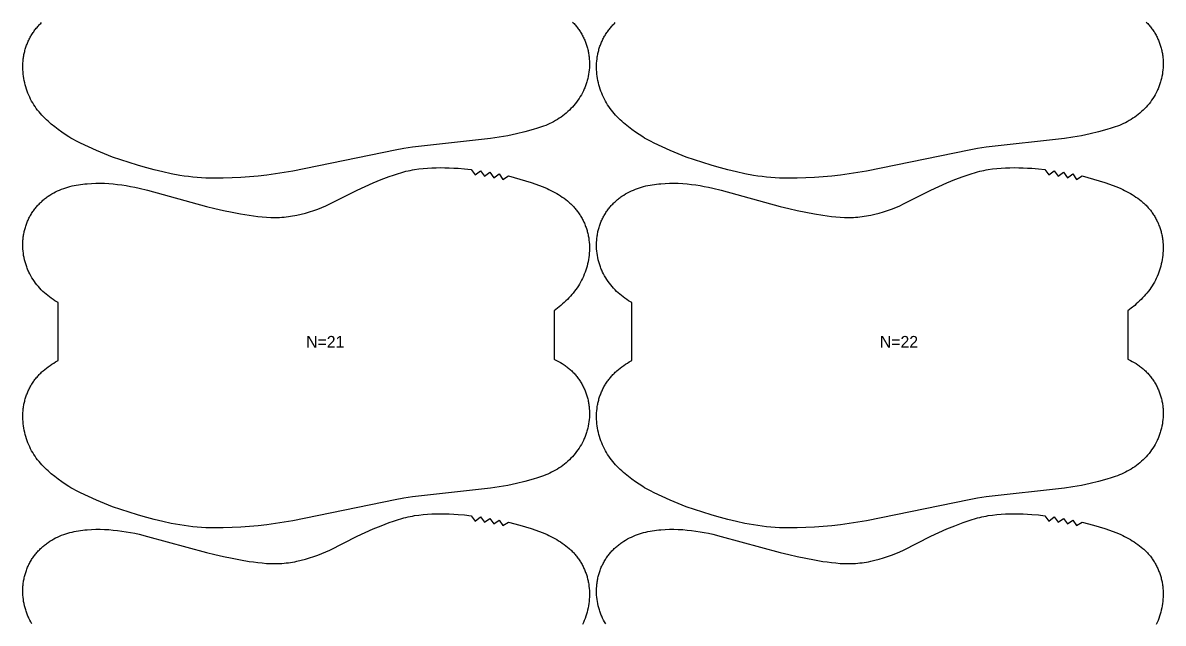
# Model space of a CAD drawing. Header units: inches. Extents: x 2 to 1941, y 2 to 1039.
# Drawn here: x 972.9 to 1455.4, y 256.1 to 510.3 of the extents above; entities that cross this region are included whole.
import ezdxf

# ---------------------------------------------------------------- set-up
doc = ezdxf.new("R2010")
doc.units = ezdxf.units.IN

msp = doc.modelspace()

# ---------------------------------------------------------------- linework, layer by layer
at = {"layer": '1'}
for points in [[(1205.4732, 510.5944), (1205.7967, 510.2653), (1206.1139, 509.9301), (1206.4247, 509.5888), (1206.729, 509.2417), (1207.0266, 508.8888), (1207.3175, 508.5304), (1207.6016, 508.1665), (1207.8787, 507.7972), (1208.1487, 507.4227), (1208.4115, 507.0432), (1208.667, 506.6588), (1208.9151, 506.2695), (1209.1557, 505.8756), (1209.3887, 505.4772), (1209.6139, 505.0744), (1209.8313, 504.6673), (1210.0408, 504.2561), (1210.2423, 503.8409), (1210.4357, 503.4219), (1210.6212, 502.9994), (1210.7987, 502.5733), (1210.9681, 502.144), (1211.1295, 501.7115), (1211.2827, 501.2761), (1211.4279, 500.8379), (1211.565, 500.3971), (1211.6939, 499.9538), (1211.8147, 499.5082), (1211.9273, 499.0604), (1212.0318, 498.6107), (1212.128, 498.1592), (1212.216, 497.7061), (1212.2958, 497.2515), (1212.3674, 496.7955), (1212.4309, 496.3384), (1212.4861, 495.8802), (1212.5333, 495.4211), (1212.5723, 494.9613), (1212.6263, 494.0397), (1212.6483, 493.1167), (1212.6385, 492.1934), (1212.5972, 491.2708), (1212.5246, 490.35), (1212.4209, 489.4322), (1212.2862, 488.5184), (1212.1205, 487.6099), (1211.9237, 486.7078), (1211.696, 485.8133), (1211.5705, 485.3692), (1211.4372, 484.9274), (1211.2963, 484.488), (1211.1476, 484.0513), (1210.9911, 483.6173), (1210.8269, 483.1862), (1210.655, 482.7581), (1210.4755, 482.3332), (1210.2885, 481.9115), (1210.0941, 481.493), (1209.6835, 480.6665), (1209.2447, 479.8543), (1208.7786, 479.0572), (1208.2861, 478.2759), (1207.7681, 477.5112), (1207.2255, 476.7638), (1206.6592, 476.0345), (1206.0699, 475.3238), (1205.4583, 474.6323), (1204.8252, 473.9605), (1204.1711, 473.3089), (1203.4969, 472.6782), (1202.8033, 472.0689), (1202.0909, 471.4815), (1201.3605, 470.9166), (1200.6129, 470.3744), (1199.8491, 469.8553), (1199.07, 469.3595), (1198.2764, 468.8874), (1197.4693, 468.4391), (1196.6496, 468.015), (1195.8182, 467.6154), (1194.976, 467.2401), (1194.1242, 466.8874), (1193.2638, 466.555), (1192.396, 466.2408), (1190.6429, 465.6579), (1188.874, 465.1213), (1185.3132, 464.1389), (1181.7263, 463.2646), (1178.1142, 462.4955), (1174.4797, 461.8411), (1170.8266, 461.305), (1137.7994, 457.5891), (1134.1519, 457.0158), (1130.514, 456.378), (1087.1029, 447.4796), (1083.4607, 446.8714), (1076.1457, 445.8486), (1072.4768, 445.4301), (1068.7996, 445.0914), (1065.1159, 444.8305), (1061.4279, 444.643), (1057.7367, 444.5302), (1054.0434, 444.5), (1052.1971, 444.5249), (1050.3517, 444.5824), (1048.5078, 444.6763), (1046.6663, 444.8078), (1044.8279, 444.9776), (1042.9936, 445.1865), (1041.1641, 445.4345), (1039.3397, 445.7189), (1035.7069, 446.3846), (1032.0963, 447.1595), (1028.5069, 448.0273), (1023.8696, 449.2747), (1021.3895, 449.9977), (1014.353, 452.2417), (1010.8638, 453.4549), (1009.1334, 454.0986), (1007.4172, 454.7769), (1005.7171, 455.4942), (1004.0299, 456.2422), (997.3287, 459.3575), (995.6762, 460.1801), (994.0492, 461.0494), (993.248, 461.5061), (992.4554, 461.978), (990.8954, 462.9641), (989.3683, 464.0023), (987.8729, 465.087), (986.4094, 466.2144), (984.9827, 467.387), (984.2849, 467.9915), (983.5985, 468.6089), (982.9243, 469.2395), (982.2628, 469.884), (981.6152, 470.5428), (980.9826, 471.2163), (980.3668, 471.9048), (979.7693, 472.6087), (979.1917, 473.3282), (978.6354, 474.0637), (978.1021, 474.8156), (977.5934, 475.5842), (977.1105, 476.3696), (976.6536, 477.1708), (976.2228, 477.9869), (975.8179, 478.8167), (975.4388, 479.659), (975.0856, 480.5128), (974.7581, 481.377), (974.4563, 482.2505), (974.1802, 483.1322), (973.9301, 484.0214), (973.7065, 484.9173), (973.5098, 485.8193), (973.3403, 486.7266), (973.1984, 487.6386), (973.0847, 488.5546), (972.9994, 489.4738), (972.943, 490.3955), (972.916, 491.3187), (972.9189, 492.2422), (972.9524, 493.1649), (973.0168, 494.0858), (973.1127, 495.0036), (973.1726, 495.461), (973.2407, 495.9173), (973.3168, 496.3722), (973.4012, 496.8257), (973.4939, 497.2776), (973.5947, 497.7278), (973.7038, 498.1761), (973.8209, 498.6224), (973.9462, 499.0665), (974.0794, 499.5083), (974.2206, 499.9478), (974.3697, 500.3846), (974.5266, 500.8188), (974.6914, 501.25), (974.8639, 501.6783), (975.0441, 502.1035), (975.2319, 502.5254), (975.4273, 502.9439), (975.6303, 503.3588), (975.8407, 503.7701), (976.0585, 504.1775), (976.2837, 504.5809), (976.5162, 504.9802), (976.7559, 505.3752), (977.0027, 505.7657), (977.2566, 506.1517), (977.5175, 506.5328), (977.7853, 506.909), (978.0599, 507.2802), (978.3414, 507.646), (978.6295, 508.0065), (978.9242, 508.3615), (979.2255, 508.7107), (979.5333, 509.0541), (979.8474, 509.3914), (980.1679, 509.7226), (980.4947, 510.0475), (980.8274, 510.3661)], [(1448.2022, 510.5944), (1448.5257, 510.2653), (1448.8429, 509.9301), (1449.1537, 509.5888), (1449.458, 509.2417), (1449.7556, 508.8888), (1450.0465, 508.5304), (1450.3306, 508.1665), (1450.6077, 507.7972), (1450.8777, 507.4227), (1451.1405, 507.0432), (1451.396, 506.6588), (1451.6441, 506.2695), (1451.8847, 505.8756), (1452.1177, 505.4772), (1452.3429, 505.0744), (1452.5603, 504.6673), (1452.7698, 504.2561), (1452.9713, 503.8409), (1453.1647, 503.4219), (1453.3502, 502.9994), (1453.5277, 502.5733), (1453.6971, 502.144), (1453.8585, 501.7115), (1454.0117, 501.2761), (1454.1569, 500.8379), (1454.294, 500.3971), (1454.4229, 499.9538), (1454.5437, 499.5082), (1454.6563, 499.0604), (1454.7608, 498.6107), (1454.857, 498.1592), (1454.945, 497.7061), (1455.0248, 497.2515), (1455.0964, 496.7955), (1455.1599, 496.3384), (1455.2151, 495.8802), (1455.2623, 495.4211), (1455.3013, 494.9613), (1455.3553, 494.0397), (1455.3773, 493.1167), (1455.3675, 492.1934), (1455.3262, 491.2708), (1455.2536, 490.35), (1455.1499, 489.4322), (1455.0152, 488.5184), (1454.8495, 487.6099), (1454.6527, 486.7078), (1454.425, 485.8133), (1454.2995, 485.3692), (1454.1662, 484.9274), (1454.0253, 484.488), (1453.8766, 484.0513), (1453.7201, 483.6173), (1453.5559, 483.1862), (1453.384, 482.7581), (1453.2045, 482.3332), (1453.0175, 481.9115), (1452.8231, 481.493), (1452.4125, 480.6665), (1451.9737, 479.8543), (1451.5076, 479.0572), (1451.0151, 478.2759), (1450.4971, 477.5112), (1449.9545, 476.7638), (1449.3882, 476.0345), (1448.7989, 475.3238), (1448.1873, 474.6323), (1447.5542, 473.9605), (1446.9001, 473.3089), (1446.2259, 472.6782), (1445.5323, 472.0689), (1444.8199, 471.4815), (1444.0895, 470.9166), (1443.3419, 470.3744), (1442.5781, 469.8553), (1441.799, 469.3595), (1441.0054, 468.8874), (1440.1983, 468.4391), (1439.3786, 468.015), (1438.5472, 467.6154), (1437.705, 467.2401), (1436.8532, 466.8874), (1435.9928, 466.555), (1435.125, 466.2408), (1433.3719, 465.6579), (1431.603, 465.1213), (1428.0422, 464.1389), (1424.4553, 463.2646), (1420.8432, 462.4955), (1417.2087, 461.8411), (1413.5556, 461.305), (1380.5284, 457.5891), (1376.8809, 457.0158), (1373.243, 456.378), (1329.8319, 447.4796), (1326.1897, 446.8714), (1318.8747, 445.8486), (1315.2058, 445.4301), (1311.5286, 445.0914), (1307.8449, 444.8305), (1304.1569, 444.643), (1300.4657, 444.5302), (1296.7724, 444.5), (1294.9261, 444.5249), (1293.0807, 444.5824), (1291.2368, 444.6763), (1289.3953, 444.8078), (1287.5569, 444.9776), (1285.7226, 445.1865), (1283.8931, 445.4345), (1282.0687, 445.7189), (1278.4359, 446.3846), (1274.8253, 447.1595), (1271.2359, 448.0273), (1266.5986, 449.2747), (1264.1185, 449.9977), (1257.082, 452.2417), (1253.5928, 453.4549), (1251.8624, 454.0986), (1250.1462, 454.7769), (1248.4461, 455.4942), (1246.7589, 456.2422), (1240.0577, 459.3575), (1238.4052, 460.1801), (1236.7782, 461.0494), (1235.977, 461.5061), (1235.1844, 461.978), (1233.6244, 462.9641), (1232.0973, 464.0023), (1230.6019, 465.087), (1229.1384, 466.2144), (1227.7117, 467.387), (1227.0139, 467.9915), (1226.3275, 468.6089), (1225.6533, 469.2395), (1224.9918, 469.884), (1224.3442, 470.5428), (1223.7116, 471.2163), (1223.0958, 471.9048), (1222.4983, 472.6087), (1221.9207, 473.3282), (1221.3644, 474.0637), (1220.8311, 474.8156), (1220.3224, 475.5842), (1219.8395, 476.3696), (1219.3826, 477.1708), (1218.9518, 477.9869), (1218.5469, 478.8167), (1218.1678, 479.659), (1217.8146, 480.5128), (1217.4871, 481.377), (1217.1853, 482.2505), (1216.9092, 483.1322), (1216.6591, 484.0214), (1216.4355, 484.9173), (1216.2388, 485.8193), (1216.0693, 486.7266), (1215.9274, 487.6386), (1215.8137, 488.5546), (1215.7284, 489.4738), (1215.672, 490.3955), (1215.645, 491.3187), (1215.6479, 492.2422), (1215.6814, 493.1649), (1215.7458, 494.0858), (1215.8417, 495.0036), (1215.9016, 495.461), (1215.9697, 495.9173), (1216.0458, 496.3722), (1216.1302, 496.8257), (1216.2229, 497.2776), (1216.3237, 497.7278), (1216.4328, 498.1761), (1216.5499, 498.6224), (1216.6752, 499.0665), (1216.8084, 499.5083), (1216.9496, 499.9478), (1217.0987, 500.3846), (1217.2556, 500.8188), (1217.4204, 501.25), (1217.5929, 501.6783), (1217.7731, 502.1035), (1217.9609, 502.5254), (1218.1563, 502.9439), (1218.3593, 503.3588), (1218.5697, 503.7701), (1218.7875, 504.1775), (1219.0127, 504.5809), (1219.2452, 504.9802), (1219.4849, 505.3752), (1219.7317, 505.7657), (1219.9856, 506.1517), (1220.2465, 506.5328), (1220.5143, 506.909), (1220.7889, 507.2802), (1221.0704, 507.646), (1221.3585, 508.0065), (1221.6532, 508.3615), (1221.9545, 508.7107), (1222.2623, 509.0541), (1222.5764, 509.3914), (1222.8969, 509.7226), (1223.2237, 510.0475), (1223.5564, 510.3661)], [(976.7857, 255.8678), (976.3196, 256.6649), (975.8808, 257.4771), (975.4702, 258.3036), (975.2758, 258.722), (975.0888, 259.1438), (974.9093, 259.5687), (974.7374, 259.9968), (974.5732, 260.4279), (974.4167, 260.8619), (974.268, 261.2986), (974.1271, 261.738), (973.9938, 262.1797), (973.8683, 262.6238), (973.6406, 263.5184), (973.4438, 264.4205), (973.2781, 265.329), (973.1434, 266.2427), (973.0397, 267.1606), (972.9671, 268.0813), (972.9258, 269.004), (972.916, 269.9273), (972.938, 270.8503), (972.992, 271.7719), (973.031, 272.2317), (973.0782, 272.6908), (973.1335, 273.149), (973.1969, 273.6061), (973.2685, 274.0621), (973.3483, 274.5167), (973.4363, 274.9698), (973.5325, 275.4213), (973.637, 275.871), (973.7496, 276.3187), (973.8704, 276.7643), (973.9993, 277.2077), (974.1364, 277.6485), (974.2816, 278.0867), (974.4349, 278.5221), (974.5962, 278.9546), (974.7656, 279.3839), (974.9431, 279.81), (975.1286, 280.2325), (975.322, 280.6515), (975.5235, 281.0666), (975.733, 281.4779), (975.9504, 281.8849), (976.1756, 282.2878), (976.4086, 282.6862), (976.6492, 283.0801), (976.8973, 283.4694), (977.1528, 283.8538), (977.4156, 284.2333), (977.6856, 284.6078), (977.9627, 284.977), (978.2468, 285.341), (978.5377, 285.6994), (978.8353, 286.0523), (979.1396, 286.3994), (979.4504, 286.7406), (979.7676, 287.0759), (980.0912, 287.405), (980.4209, 287.7278), (980.7566, 288.0444), (981.0982, 288.3546), (981.4456, 288.6584), (981.7984, 288.9558), (982.1567, 289.2468), (982.5202, 289.5313), (982.8887, 289.8094), (983.2622, 290.0809), (983.6403, 290.3459), (984.4102, 290.856), (985.1971, 291.3395), (985.9996, 291.7962), (986.8166, 292.2258), (987.647, 292.6287), (988.4897, 293.005), (989.3437, 293.3551), (990.208, 293.6791), (991.0815, 293.9775), (991.9633, 294.2505), (992.8523, 294.4984), (993.7476, 294.7216), (994.6483, 294.9212), (995.554, 295.0984), (996.4638, 295.2546), (997.3772, 295.3909), (998.2935, 295.5087), (999.2121, 295.6092), (1000.1323, 295.6936), (1001.9753, 295.8178), (1003.8206, 295.8838), (1005.6666, 295.8928), (1007.5118, 295.8459), (1009.3549, 295.7446), (1011.1949, 295.5927), (1013.0309, 295.3945), (1014.8623, 295.1541), (1016.6882, 294.8749), (1018.5075, 294.5572), (1020.3192, 294.2003), (1022.1221, 293.8034), (1025.7026, 292.9022), (1050.6348, 286.0698), (1054.2194, 285.1816), (1057.8199, 284.3603), (1061.4363, 283.6122), (1065.0664, 282.9339), (1068.7087, 282.3275), (1070.5357, 282.0616), (1072.3675, 281.8276), (1074.2045, 281.6317), (1076.0456, 281.4834), (1077.8894, 281.3932), (1078.8118, 281.3731), (1079.7344, 281.3714), (1080.6569, 281.3892), (1081.5791, 281.4262), (1082.5004, 281.4823), (1083.4206, 281.5569), (1084.3392, 281.6497), (1085.256, 281.7603), (1086.1705, 281.8884), (1087.0823, 282.0336), (1087.9912, 282.1954), (1088.8969, 282.3734), (1090.6985, 282.7764), (1092.4862, 283.2386), (1094.2589, 283.7565), (1096.0156, 284.3269), (1097.7543, 284.9493), (1099.473, 285.624), (1101.1697, 286.3509), (1102.8435, 287.128), (1114.3534, 293.0093), (1117.7029, 294.5635), (1121.0935, 296.0276), (1124.5138, 297.419), (1127.9667, 298.7292), (1129.7077, 299.3474), (1131.4606, 299.9295), (1133.2276, 300.4633), (1134.1171, 300.7084), (1135.0109, 300.9369), (1135.9092, 301.1477), (1136.8117, 301.3408), (1137.7179, 301.5168), (1138.6274, 301.6762), (1140.4545, 301.9467), (1142.2897, 302.1561), (1144.1297, 302.3086), (1145.9732, 302.4097), (1147.8188, 302.4655), (1149.6655, 302.4821), (1151.5121, 302.4642), (1153.3578, 302.4125), (1155.2021, 302.3261), (1157.0441, 302.2044), (1159.8299, 301.9547), (1162.61, 301.6423), (1164.3348, 299.4084), (1166.5762, 301.1234), (1168.2549, 298.8575), (1170.5305, 300.521), (1172.1413, 298.2102), (1174.4651, 299.802), (1175.9989, 297.4395), (1178.374, 298.9537), (1183.2013, 297.6564), (1187.9986, 296.2519), (1187.9986, 296.2519), (1192.9964, 294.39), (1194.6863, 293.6474), (1195.5213, 293.2543), (1196.3491, 292.846), (1197.169, 292.422), (1197.9805, 291.9817), (1198.7829, 291.5246), (1199.5758, 291.0502), (1200.3584, 290.5579), (1201.129, 290.0468), (1201.8857, 289.516), (1202.6267, 288.9645), (1203.3502, 288.3914), (1204.0542, 287.7958), (1204.3983, 287.4892), (1204.7369, 287.1767), (1205.0696, 286.858), (1205.3964, 286.5332), (1205.7169, 286.202), (1206.031, 285.8647), (1206.3388, 285.5213), (1206.6401, 285.1721), (1206.9348, 284.8171), (1207.2229, 284.4566), (1207.5044, 284.0907), (1207.779, 283.7196), (1208.0468, 283.3434), (1208.3077, 282.9622), (1208.5616, 282.5763), (1208.8084, 282.1858), (1209.0481, 281.7908), (1209.2806, 281.3915), (1209.5058, 280.9881), (1209.7236, 280.5807), (1209.934, 280.1694), (1210.137, 279.7545), (1210.3324, 279.336), (1210.5202, 278.9141), (1210.7004, 278.4889), (1210.8729, 278.0606), (1211.0377, 277.6293), (1211.1946, 277.1952), (1211.3437, 276.7584), (1211.4849, 276.3189), (1211.6181, 275.8771), (1211.7434, 275.4329), (1211.8605, 274.9867), (1211.9696, 274.5384), (1212.0704, 274.0882), (1212.1631, 273.6363), (1212.2475, 273.1828), (1212.3236, 272.7278), (1212.3917, 272.2716), (1212.4516, 271.8142), (1212.5475, 270.8964), (1212.6119, 269.9755), (1212.6454, 269.0528), (1212.6483, 268.1293), (1212.6213, 267.2061), (1212.5649, 266.2844), (1212.4796, 265.3652), (1212.3659, 264.4492), (1212.224, 263.5372), (1212.0545, 262.6298), (1211.8578, 261.7279), (1211.6342, 260.8319), (1211.3841, 259.9428), (1211.108, 259.0611), (1210.8062, 258.1876), (1210.4788, 257.3234), (1210.1255, 256.4696), (1209.7464, 255.6272)], [(1219.5147, 255.8678), (1219.0486, 256.6649), (1218.6098, 257.4771), (1218.1992, 258.3036), (1218.0048, 258.722), (1217.8178, 259.1438), (1217.6383, 259.5687), (1217.4664, 259.9968), (1217.3022, 260.4279), (1217.1457, 260.8619), (1216.997, 261.2986), (1216.8561, 261.738), (1216.7228, 262.1797), (1216.5973, 262.6238), (1216.3696, 263.5184), (1216.1728, 264.4205), (1216.0071, 265.329), (1215.8724, 266.2427), (1215.7687, 267.1606), (1215.6961, 268.0813), (1215.6548, 269.004), (1215.645, 269.9273), (1215.667, 270.8503), (1215.721, 271.7719), (1215.76, 272.2317), (1215.8072, 272.6908), (1215.8625, 273.149), (1215.9259, 273.6061), (1215.9975, 274.0621), (1216.0773, 274.5167), (1216.1653, 274.9698), (1216.2615, 275.4213), (1216.366, 275.871), (1216.4786, 276.3187), (1216.5994, 276.7643), (1216.7283, 277.2077), (1216.8654, 277.6485), (1217.0106, 278.0867), (1217.1639, 278.5221), (1217.3252, 278.9546), (1217.4946, 279.3839), (1217.6721, 279.81), (1217.8576, 280.2325), (1218.051, 280.6515), (1218.2525, 281.0666), (1218.462, 281.4779), (1218.6794, 281.8849), (1218.9046, 282.2878), (1219.1376, 282.6862), (1219.3782, 283.0801), (1219.6263, 283.4694), (1219.8818, 283.8538), (1220.1446, 284.2333), (1220.4146, 284.6078), (1220.6917, 284.977), (1220.9758, 285.341), (1221.2667, 285.6994), (1221.5643, 286.0523), (1221.8686, 286.3994), (1222.1794, 286.7406), (1222.4966, 287.0759), (1222.8202, 287.405), (1223.1499, 287.7278), (1223.4856, 288.0444), (1223.8272, 288.3546), (1224.1746, 288.6584), (1224.5274, 288.9558), (1224.8857, 289.2468), (1225.2492, 289.5313), (1225.6177, 289.8094), (1225.9912, 290.0809), (1226.3693, 290.3459), (1227.1392, 290.856), (1227.9261, 291.3395), (1228.7286, 291.7962), (1229.5456, 292.2258), (1230.376, 292.6287), (1231.2187, 293.005), (1232.0727, 293.3551), (1232.937, 293.6791), (1233.8105, 293.9775), (1234.6923, 294.2505), (1235.5813, 294.4984), (1236.4766, 294.7216), (1237.3773, 294.9212), (1238.283, 295.0984), (1239.1928, 295.2546), (1240.1062, 295.3909), (1241.0225, 295.5087), (1241.9411, 295.6092), (1242.8613, 295.6936), (1244.7043, 295.8178), (1246.5496, 295.8838), (1248.3956, 295.8928), (1250.2408, 295.8459), (1252.0839, 295.7446), (1253.9239, 295.5927), (1255.7599, 295.3945), (1257.5913, 295.1541), (1259.4172, 294.8749), (1261.2365, 294.5572), (1263.0482, 294.2003), (1264.8511, 293.8034), (1268.4316, 292.9022), (1293.3638, 286.0698), (1296.9484, 285.1816), (1300.5489, 284.3603), (1304.1653, 283.6122), (1307.7954, 282.9339), (1311.4377, 282.3275), (1313.2647, 282.0616), (1315.0965, 281.8276), (1316.9335, 281.6317), (1318.7746, 281.4834), (1320.6184, 281.3932), (1321.5408, 281.3731), (1322.4634, 281.3714), (1323.3859, 281.3892), (1324.3081, 281.4262), (1325.2294, 281.4823), (1326.1496, 281.5569), (1327.0682, 281.6497), (1327.985, 281.7603), (1328.8995, 281.8884), (1329.8113, 282.0336), (1330.7202, 282.1954), (1331.6259, 282.3734), (1333.4275, 282.7764), (1335.2152, 283.2386), (1336.9879, 283.7565), (1338.7446, 284.3269), (1340.4833, 284.9493), (1342.202, 285.624), (1343.8987, 286.3509), (1345.5725, 287.128), (1357.0824, 293.0093), (1360.4319, 294.5635), (1363.8225, 296.0276), (1367.2428, 297.419), (1370.6957, 298.7292), (1372.4367, 299.3474), (1374.1896, 299.9295), (1375.9566, 300.4633), (1376.8461, 300.7084), (1377.7399, 300.9369), (1378.6382, 301.1477), (1379.5407, 301.3408), (1380.4469, 301.5168), (1381.3564, 301.6762), (1383.1835, 301.9467), (1385.0187, 302.1561), (1386.8587, 302.3086), (1388.7022, 302.4097), (1390.5478, 302.4655), (1392.3945, 302.4821), (1394.2411, 302.4642), (1396.0868, 302.4125), (1397.9311, 302.3261), (1399.7731, 302.2044), (1402.5589, 301.9547), (1405.339, 301.6423), (1407.0638, 299.4084), (1409.3052, 301.1234), (1410.9839, 298.8575), (1413.2595, 300.521), (1414.8703, 298.2102), (1417.1941, 299.802), (1418.7279, 297.4395), (1421.103, 298.9537), (1425.9303, 297.6564), (1430.7276, 296.2519), (1430.7276, 296.2519), (1435.7254, 294.39), (1437.4153, 293.6474), (1438.2503, 293.2543), (1439.0781, 292.846), (1439.898, 292.422), (1440.7095, 291.9817), (1441.5119, 291.5246), (1442.3048, 291.0502), (1443.0874, 290.5579), (1443.858, 290.0468), (1444.6147, 289.516), (1445.3557, 288.9645), (1446.0792, 288.3914), (1446.7832, 287.7958), (1447.1273, 287.4892), (1447.4659, 287.1767), (1447.7986, 286.858), (1448.1254, 286.5332), (1448.4459, 286.202), (1448.76, 285.8647), (1449.0678, 285.5213), (1449.3691, 285.1721), (1449.6638, 284.8171), (1449.9519, 284.4566), (1450.2334, 284.0907), (1450.508, 283.7196), (1450.7758, 283.3434), (1451.0367, 282.9622), (1451.2906, 282.5763), (1451.5374, 282.1858), (1451.7771, 281.7908), (1452.0096, 281.3915), (1452.2348, 280.9881), (1452.4526, 280.5807), (1452.663, 280.1694), (1452.866, 279.7545), (1453.0614, 279.336), (1453.2492, 278.9141), (1453.4294, 278.4889), (1453.6019, 278.0606), (1453.7667, 277.6293), (1453.9236, 277.1952), (1454.0727, 276.7584), (1454.2139, 276.3189), (1454.3471, 275.8771), (1454.4724, 275.4329), (1454.5895, 274.9867), (1454.6986, 274.5384), (1454.7994, 274.0882), (1454.8921, 273.6363), (1454.9765, 273.1828), (1455.0526, 272.7278), (1455.1207, 272.2716), (1455.1806, 271.8142), (1455.2765, 270.8964), (1455.3409, 269.9755), (1455.3744, 269.0528), (1455.3773, 268.1293), (1455.3503, 267.2061), (1455.2939, 266.2844), (1455.2086, 265.3652), (1455.0949, 264.4492), (1454.953, 263.5372), (1454.7835, 262.6298), (1454.5868, 261.7279), (1454.3632, 260.8319), (1454.1131, 259.9428), (1453.837, 259.0611), (1453.5352, 258.1876), (1453.2078, 257.3234), (1452.8545, 256.4696), (1452.4754, 255.6272)]]:
    msp.add_lwpolyline(points, dxfattribs=at)
for points in [[(1187.9986, 442.7519), (1192.9964, 440.89), (1194.6863, 440.1474), (1195.5213, 439.7543), (1196.3491, 439.346), (1197.169, 438.922), (1197.9805, 438.4817), (1198.7829, 438.0246), (1199.5758, 437.5502), (1200.3584, 437.0579), (1201.129, 436.5468), (1201.8857, 436.016), (1202.6267, 435.4645), (1203.3502, 434.8914), (1204.0542, 434.2958), (1204.3983, 433.9892), (1204.7369, 433.6767), (1205.0696, 433.358), (1205.3964, 433.0332), (1205.7169, 432.702), (1206.031, 432.3647), (1206.3388, 432.0213), (1206.6401, 431.6721), (1206.9348, 431.3171), (1207.2229, 430.9566), (1207.5044, 430.5907), (1207.779, 430.2196), (1208.0468, 429.8434), (1208.3077, 429.4622), (1208.5616, 429.0763), (1208.8084, 428.6858), (1209.0481, 428.2908), (1209.2806, 427.8915), (1209.5058, 427.4881), (1209.7236, 427.0807), (1209.934, 426.6694), (1210.137, 426.2545), (1210.3324, 425.836), (1210.5202, 425.4141), (1210.7004, 424.9889), (1210.8729, 424.5606), (1211.0377, 424.1293), (1211.1946, 423.6952), (1211.3437, 423.2584), (1211.4849, 422.8189), (1211.6181, 422.3771), (1211.7434, 421.9329), (1211.8605, 421.4867), (1211.9696, 421.0384), (1212.0704, 420.5882), (1212.1631, 420.1363), (1212.2475, 419.6828), (1212.3236, 419.2278), (1212.3917, 418.7716), (1212.4516, 418.3142), (1212.5475, 417.3964), (1212.6119, 416.4755), (1212.6454, 415.5528), (1212.6483, 414.6293), (1212.6213, 413.7061), (1212.5649, 412.7844), (1212.4796, 411.8652), (1212.3659, 410.9492), (1212.224, 410.0372), (1212.0545, 409.1298), (1211.8578, 408.2279), (1211.6342, 407.3319), (1211.3841, 406.4428), (1211.108, 405.5611), (1210.8062, 404.6876), (1210.4788, 403.8234), (1210.1255, 402.9696), (1209.7464, 402.1272), (1209.3415, 401.2975), (1208.9107, 400.4814), (1208.4538, 399.6802), (1207.9709, 398.8948), (1207.4622, 398.1262), (1206.9289, 397.3743), (1206.3727, 396.6388), (1205.795, 395.9193), (1205.1975, 395.2154), (1204.5817, 394.5269), (1203.9491, 393.8534), (1203.3015, 393.1946), (1202.64, 392.5501), (1201.9658, 391.9195), (1201.2794, 391.3021), (1200.5816, 390.6976), (1199.1549, 389.525), (1197.6914, 388.3976), (1197.6483, 388.3663), (1197.6483, 367.9382), (1197.9173, 367.8181), (1198.7477, 367.4153), (1199.5647, 366.9856), (1200.3672, 366.5289), (1201.1541, 366.0454), (1201.924, 365.5353), (1202.3022, 365.2703), (1202.6756, 364.9988), (1203.0441, 364.7208), (1203.4076, 364.4362), (1203.7659, 364.1452), (1204.1187, 363.8478), (1204.4661, 363.544), (1204.8077, 363.2338), (1205.1434, 362.9172), (1205.4732, 362.5944), (1205.7967, 362.2653), (1206.1139, 361.9301), (1206.4247, 361.5888), (1206.729, 361.2417), (1207.0266, 360.8888), (1207.3175, 360.5304), (1207.6016, 360.1665), (1207.8787, 359.7972), (1208.1487, 359.4227), (1208.4115, 359.0432), (1208.667, 358.6588), (1208.9151, 358.2695), (1209.1557, 357.8756), (1209.3887, 357.4772), (1209.6139, 357.0744), (1209.8313, 356.6673), (1210.0408, 356.2561), (1210.2423, 355.8409), (1210.4357, 355.4219), (1210.6212, 354.9994), (1210.7987, 354.5733), (1210.9681, 354.144), (1211.1295, 353.7115), (1211.2827, 353.2761), (1211.4279, 352.8379), (1211.565, 352.3971), (1211.6939, 351.9538), (1211.8147, 351.5082), (1211.9273, 351.0604), (1212.0318, 350.6107), (1212.128, 350.1592), (1212.216, 349.7061), (1212.2958, 349.2515), (1212.3674, 348.7955), (1212.4309, 348.3384), (1212.4861, 347.8802), (1212.5333, 347.4211), (1212.5723, 346.9613), (1212.6263, 346.0397), (1212.6483, 345.1167), (1212.6385, 344.1934), (1212.5972, 343.2708), (1212.5246, 342.35), (1212.4209, 341.4322), (1212.2862, 340.5184), (1212.1205, 339.6099), (1211.9237, 338.7078), (1211.696, 337.8133), (1211.5705, 337.3692), (1211.4372, 336.9274), (1211.2963, 336.488), (1211.1476, 336.0513), (1210.9911, 335.6173), (1210.8269, 335.1862), (1210.655, 334.7581), (1210.4755, 334.3332), (1210.2885, 333.9115), (1210.0941, 333.493), (1209.6835, 332.6665), (1209.2447, 331.8543), (1208.7786, 331.0572), (1208.2861, 330.2759), (1207.7681, 329.5112), (1207.2255, 328.7638), (1206.6592, 328.0345), (1206.0699, 327.3238), (1205.4583, 326.6323), (1204.8252, 325.9605), (1204.1711, 325.3089), (1203.4969, 324.6782), (1202.8033, 324.0689), (1202.0909, 323.4815), (1201.3605, 322.9166), (1200.6129, 322.3744), (1199.8491, 321.8553), (1199.07, 321.3595), (1198.2764, 320.8874), (1197.4693, 320.4391), (1196.6496, 320.015), (1195.8182, 319.6154), (1194.976, 319.2401), (1194.1242, 318.8874), (1193.2638, 318.555), (1192.396, 318.2408), (1190.6429, 317.6579), (1188.874, 317.1213), (1185.3132, 316.1389), (1181.7263, 315.2646), (1178.1142, 314.4955), (1174.4797, 313.8411), (1170.8266, 313.305), (1137.7994, 309.5891), (1134.1519, 309.0158), (1130.514, 308.378), (1087.1029, 299.4796), (1083.4607, 298.8714), (1076.1457, 297.8486), (1072.4768, 297.4301), (1068.7996, 297.0914), (1065.1159, 296.8305), (1061.4279, 296.643), (1057.7367, 296.5302), (1054.0434, 296.5), (1052.1971, 296.5249), (1050.3517, 296.5824), (1048.5078, 296.6763), (1046.6663, 296.8078), (1044.8279, 296.9776), (1042.9936, 297.1865), (1041.1641, 297.4345), (1039.3397, 297.7189), (1035.7069, 298.3846), (1032.0963, 299.1595), (1028.5069, 300.0273), (1023.8696, 301.2747), (1021.3895, 301.9977), (1014.353, 304.2417), (1010.8638, 305.4549), (1009.1334, 306.0986), (1007.4172, 306.7769), (1005.7171, 307.4942), (1004.0299, 308.2422), (997.3287, 311.3575), (995.6762, 312.1801), (994.0492, 313.0494), (993.248, 313.5061), (992.4554, 313.978), (990.8954, 314.9641), (989.3683, 316.0023), (987.8729, 317.087), (986.4094, 318.2144), (984.9827, 319.387), (984.2849, 319.9915), (983.5985, 320.6089), (982.9243, 321.2395), (982.2628, 321.884), (981.6152, 322.5428), (980.9826, 323.2163), (980.3668, 323.9048), (979.7693, 324.6087), (979.1917, 325.3282), (978.6354, 326.0637), (978.1021, 326.8156), (977.5934, 327.5842), (977.1105, 328.3696), (976.6536, 329.1708), (976.2228, 329.9869), (975.8179, 330.8167), (975.4388, 331.659), (975.0856, 332.5128), (974.7581, 333.377), (974.4563, 334.2505), (974.1802, 335.1322), (973.9301, 336.0214), (973.7065, 336.9173), (973.5098, 337.8193), (973.3403, 338.7266), (973.1984, 339.6386), (973.0847, 340.5546), (972.9994, 341.4738), (972.943, 342.3955), (972.916, 343.3187), (972.9189, 344.2422), (972.9524, 345.1649), (973.0168, 346.0858), (973.1127, 347.0036), (973.1726, 347.461), (973.2407, 347.9173), (973.3168, 348.3722), (973.4012, 348.8257), (973.4939, 349.2776), (973.5947, 349.7278), (973.7038, 350.1761), (973.8209, 350.6224), (973.9462, 351.0665), (974.0794, 351.5083), (974.2206, 351.9478), (974.3697, 352.3846), (974.5266, 352.8188), (974.6914, 353.25), (974.8639, 353.6783), (975.0441, 354.1035), (975.2319, 354.5254), (975.4273, 354.9439), (975.6303, 355.3588), (975.8407, 355.7701), (976.0585, 356.1775), (976.2837, 356.5809), (976.5162, 356.9802), (976.7559, 357.3752), (977.0027, 357.7657), (977.2566, 358.1517), (977.5175, 358.5328), (977.7853, 358.909), (978.0599, 359.2802), (978.3414, 359.646), (978.6295, 360.0065), (978.9242, 360.3615), (979.2255, 360.7107), (979.5333, 361.0541), (979.8474, 361.3914), (980.1679, 361.7226), (980.4947, 362.0475), (980.8274, 362.3661), (981.166, 362.6786), (981.5101, 362.9852), (982.2141, 363.5808), (982.9376, 364.1539), (983.6786, 364.7054), (984.4353, 365.2362), (985.2059, 365.7473), (985.9885, 366.2397), (986.7814, 366.7141), (987.5838, 367.1711), (987.916, 367.3514), (987.916, 391.8491), (987.2879, 392.1979), (986.4943, 392.6701), (985.7152, 393.1659), (984.9514, 393.685), (984.2038, 394.2272), (983.4734, 394.7921), (982.761, 395.3795), (982.0674, 395.9888), (981.3932, 396.6195), (980.7391, 397.271), (980.106, 397.9429), (979.4944, 398.6344), (978.9051, 399.3451), (978.3388, 400.0744), (977.7962, 400.8218), (977.2782, 401.5865), (976.7857, 402.3678), (976.3196, 403.1649), (975.8808, 403.9771), (975.4702, 404.8036), (975.2758, 405.222), (975.0888, 405.6438), (974.9093, 406.0687), (974.7374, 406.4968), (974.5732, 406.9279), (974.4167, 407.3619), (974.268, 407.7986), (974.1271, 408.238), (973.9938, 408.6797), (973.8683, 409.1238), (973.6406, 410.0184), (973.4438, 410.9205), (973.2781, 411.829), (973.1434, 412.7427), (973.0397, 413.6606), (972.9671, 414.5813), (972.9258, 415.504), (972.916, 416.4273), (972.938, 417.3503), (972.992, 418.2719), (973.031, 418.7317), (973.0782, 419.1908), (973.1335, 419.649), (973.1969, 420.1061), (973.2685, 420.5621), (973.3483, 421.0167), (973.4363, 421.4698), (973.5325, 421.9213), (973.637, 422.371), (973.7496, 422.8187), (973.8704, 423.2643), (973.9993, 423.7077), (974.1364, 424.1485), (974.2816, 424.5867), (974.4349, 425.0221), (974.5962, 425.4546), (974.7656, 425.8839), (974.9431, 426.31), (975.1286, 426.7325), (975.322, 427.1515), (975.5235, 427.5666), (975.733, 427.9779), (975.9504, 428.3849), (976.1756, 428.7878), (976.4086, 429.1862), (976.6492, 429.5801), (976.8973, 429.9694), (977.1528, 430.3538), (977.4156, 430.7333), (977.6856, 431.1078), (977.9627, 431.477), (978.2468, 431.841), (978.5377, 432.1994), (978.8353, 432.5523), (979.1396, 432.8994), (979.4504, 433.2406), (979.7676, 433.5759), (980.0912, 433.905), (980.4209, 434.2278), (980.7566, 434.5444), (981.0982, 434.8546), (981.4456, 435.1584), (981.7984, 435.4558), (982.1567, 435.7468), (982.5202, 436.0313), (982.8887, 436.3094), (983.2622, 436.5809), (983.6403, 436.8459), (984.4102, 437.356), (985.1971, 437.8395), (985.9996, 438.2962), (986.8166, 438.7258), (987.647, 439.1287), (988.4897, 439.505), (989.3437, 439.8551), (990.208, 440.1791), (991.0815, 440.4775), (991.9633, 440.7505), (992.8523, 440.9984), (993.7476, 441.2216), (994.6483, 441.4212), (995.554, 441.5984), (996.4638, 441.7546), (997.3772, 441.8909), (998.2935, 442.0087), (999.2121, 442.1092), (1000.1323, 442.1936), (1001.9753, 442.3178), (1003.8206, 442.3838), (1005.6666, 442.3928), (1007.5118, 442.3459), (1009.3549, 442.2446), (1011.1949, 442.0927), (1013.0309, 441.8945), (1014.8623, 441.6541), (1016.6882, 441.3749), (1018.5075, 441.0572), (1020.3192, 440.7003), (1022.1221, 440.3034), (1025.7026, 439.4022), (1050.6348, 432.5698), (1054.2194, 431.6816), (1057.8199, 430.8603), (1061.4363, 430.1122), (1065.0664, 429.4339), (1068.7087, 428.8275), (1070.5357, 428.5616), (1072.3675, 428.3276), (1074.2045, 428.1317), (1076.0456, 427.9834), (1077.8894, 427.8932), (1078.8118, 427.8731), (1079.7344, 427.8714), (1080.6569, 427.8892), (1081.5791, 427.9262), (1082.5004, 427.9823), (1083.4206, 428.0569), (1084.3392, 428.1497), (1085.256, 428.2603), (1086.1705, 428.3884), (1087.0823, 428.5336), (1087.9912, 428.6954), (1088.8969, 428.8734), (1090.6985, 429.2764), (1092.4862, 429.7386), (1094.2589, 430.2565), (1096.0156, 430.8269), (1097.7543, 431.4493), (1099.473, 432.124), (1101.1697, 432.8509), (1102.8435, 433.628), (1114.3534, 439.5093), (1117.7029, 441.0635), (1121.0935, 442.5276), (1124.5138, 443.919), (1127.9667, 445.2292), (1129.7077, 445.8474), (1131.4606, 446.4295), (1133.2276, 446.9633), (1134.1171, 447.2084), (1135.0109, 447.4369), (1135.9092, 447.6477), (1136.8117, 447.8408), (1137.7179, 448.0168), (1138.6274, 448.1762), (1140.4545, 448.4467), (1142.2897, 448.6561), (1144.1297, 448.8086), (1145.9732, 448.9097), (1147.8188, 448.9655), (1149.6655, 448.9821), (1151.5121, 448.9642), (1153.3578, 448.9125), (1155.2021, 448.8261), (1157.0441, 448.7044), (1159.8299, 448.4547), (1162.61, 448.1423), (1164.3348, 445.9084), (1166.5762, 447.6234), (1168.2549, 445.3575), (1170.5305, 447.021), (1172.1413, 444.7102), (1174.4651, 446.302), (1175.9989, 443.9395), (1178.374, 445.4537), (1183.2013, 444.1564), (1187.9986, 442.7519)], [(1430.7276, 442.7519), (1435.7254, 440.89), (1437.4153, 440.1474), (1438.2503, 439.7543), (1439.0781, 439.346), (1439.898, 438.922), (1440.7095, 438.4817), (1441.5119, 438.0246), (1442.3048, 437.5502), (1443.0874, 437.0579), (1443.858, 436.5468), (1444.6147, 436.016), (1445.3557, 435.4645), (1446.0792, 434.8914), (1446.7832, 434.2958), (1447.1273, 433.9892), (1447.4659, 433.6767), (1447.7986, 433.358), (1448.1254, 433.0332), (1448.4459, 432.702), (1448.76, 432.3647), (1449.0678, 432.0213), (1449.3691, 431.6721), (1449.6638, 431.3171), (1449.9519, 430.9566), (1450.2334, 430.5907), (1450.508, 430.2196), (1450.7758, 429.8434), (1451.0367, 429.4622), (1451.2906, 429.0763), (1451.5374, 428.6858), (1451.7771, 428.2908), (1452.0096, 427.8915), (1452.2348, 427.4881), (1452.4526, 427.0807), (1452.663, 426.6694), (1452.866, 426.2545), (1453.0614, 425.836), (1453.2492, 425.4141), (1453.4294, 424.9889), (1453.6019, 424.5606), (1453.7667, 424.1293), (1453.9236, 423.6952), (1454.0727, 423.2584), (1454.2139, 422.8189), (1454.3471, 422.3771), (1454.4724, 421.9329), (1454.5895, 421.4867), (1454.6986, 421.0384), (1454.7994, 420.5882), (1454.8921, 420.1363), (1454.9765, 419.6828), (1455.0526, 419.2278), (1455.1207, 418.7716), (1455.1806, 418.3142), (1455.2765, 417.3964), (1455.3409, 416.4755), (1455.3744, 415.5528), (1455.3773, 414.6293), (1455.3503, 413.7061), (1455.2939, 412.7844), (1455.2086, 411.8652), (1455.0949, 410.9492), (1454.953, 410.0372), (1454.7835, 409.1298), (1454.5868, 408.2279), (1454.3632, 407.3319), (1454.1131, 406.4428), (1453.837, 405.5611), (1453.5352, 404.6876), (1453.2078, 403.8234), (1452.8545, 402.9696), (1452.4754, 402.1272), (1452.0705, 401.2975), (1451.6397, 400.4814), (1451.1828, 399.6802), (1450.6999, 398.8948), (1450.1912, 398.1262), (1449.6579, 397.3743), (1449.1017, 396.6388), (1448.524, 395.9193), (1447.9265, 395.2154), (1447.3107, 394.5269), (1446.6781, 393.8534), (1446.0305, 393.1946), (1445.369, 392.5501), (1444.6948, 391.9195), (1444.0084, 391.3021), (1443.3106, 390.6976), (1441.8839, 389.525), (1440.4204, 388.3976), (1440.3773, 388.3663), (1440.3773, 367.9382), (1440.6463, 367.8181), (1441.4767, 367.4153), (1442.2937, 366.9856), (1443.0962, 366.5289), (1443.8831, 366.0454), (1444.653, 365.5353), (1445.0312, 365.2703), (1445.4046, 364.9988), (1445.7731, 364.7208), (1446.1366, 364.4362), (1446.4949, 364.1452), (1446.8477, 363.8478), (1447.1951, 363.544), (1447.5367, 363.2338), (1447.8724, 362.9172), (1448.2022, 362.5944), (1448.5257, 362.2653), (1448.8429, 361.9301), (1449.1537, 361.5888), (1449.458, 361.2417), (1449.7556, 360.8888), (1450.0465, 360.5304), (1450.3306, 360.1665), (1450.6077, 359.7972), (1450.8777, 359.4227), (1451.1405, 359.0432), (1451.396, 358.6588), (1451.6441, 358.2695), (1451.8847, 357.8756), (1452.1177, 357.4772), (1452.3429, 357.0744), (1452.5603, 356.6673), (1452.7698, 356.2561), (1452.9713, 355.8409), (1453.1647, 355.4219), (1453.3502, 354.9994), (1453.5277, 354.5733), (1453.6971, 354.144), (1453.8585, 353.7115), (1454.0117, 353.2761), (1454.1569, 352.8379), (1454.294, 352.3971), (1454.4229, 351.9538), (1454.5437, 351.5082), (1454.6563, 351.0604), (1454.7608, 350.6107), (1454.857, 350.1592), (1454.945, 349.7061), (1455.0248, 349.2515), (1455.0964, 348.7955), (1455.1599, 348.3384), (1455.2151, 347.8802), (1455.2623, 347.4211), (1455.3013, 346.9613), (1455.3553, 346.0397), (1455.3773, 345.1167), (1455.3675, 344.1934), (1455.3262, 343.2708), (1455.2536, 342.35), (1455.1499, 341.4322), (1455.0152, 340.5184), (1454.8495, 339.6099), (1454.6527, 338.7078), (1454.425, 337.8133), (1454.2995, 337.3692), (1454.1662, 336.9274), (1454.0253, 336.488), (1453.8766, 336.0513), (1453.7201, 335.6173), (1453.5559, 335.1862), (1453.384, 334.7581), (1453.2045, 334.3332), (1453.0175, 333.9115), (1452.8231, 333.493), (1452.4125, 332.6665), (1451.9737, 331.8543), (1451.5076, 331.0572), (1451.0151, 330.2759), (1450.4971, 329.5112), (1449.9545, 328.7638), (1449.3882, 328.0345), (1448.7989, 327.3238), (1448.1873, 326.6323), (1447.5542, 325.9605), (1446.9001, 325.3089), (1446.2259, 324.6782), (1445.5323, 324.0689), (1444.8199, 323.4815), (1444.0895, 322.9166), (1443.3419, 322.3744), (1442.5781, 321.8553), (1441.799, 321.3595), (1441.0054, 320.8874), (1440.1983, 320.4391), (1439.3786, 320.015), (1438.5472, 319.6154), (1437.705, 319.2401), (1436.8532, 318.8874), (1435.9928, 318.555), (1435.125, 318.2408), (1433.3719, 317.6579), (1431.603, 317.1213), (1428.0422, 316.1389), (1424.4553, 315.2646), (1420.8432, 314.4955), (1417.2087, 313.8411), (1413.5556, 313.305), (1380.5284, 309.5891), (1376.8809, 309.0158), (1373.243, 308.378), (1329.8319, 299.4796), (1326.1897, 298.8714), (1318.8747, 297.8486), (1315.2058, 297.4301), (1311.5286, 297.0914), (1307.8449, 296.8305), (1304.1569, 296.643), (1300.4657, 296.5302), (1296.7724, 296.5), (1294.9261, 296.5249), (1293.0807, 296.5824), (1291.2368, 296.6763), (1289.3953, 296.8078), (1287.5569, 296.9776), (1285.7226, 297.1865), (1283.8931, 297.4345), (1282.0687, 297.7189), (1278.4359, 298.3846), (1274.8253, 299.1595), (1271.2359, 300.0273), (1266.5986, 301.2747), (1264.1185, 301.9977), (1257.082, 304.2417), (1253.5928, 305.4549), (1251.8624, 306.0986), (1250.1462, 306.7769), (1248.4461, 307.4942), (1246.7589, 308.2422), (1240.0577, 311.3575), (1238.4052, 312.1801), (1236.7782, 313.0494), (1235.977, 313.5061), (1235.1844, 313.978), (1233.6244, 314.9641), (1232.0973, 316.0023), (1230.6019, 317.087), (1229.1384, 318.2144), (1227.7117, 319.387), (1227.0139, 319.9915), (1226.3275, 320.6089), (1225.6533, 321.2395), (1224.9918, 321.884), (1224.3442, 322.5428), (1223.7116, 323.2163), (1223.0958, 323.9048), (1222.4983, 324.6087), (1221.9207, 325.3282), (1221.3644, 326.0637), (1220.8311, 326.8156), (1220.3224, 327.5842), (1219.8395, 328.3696), (1219.3826, 329.1708), (1218.9518, 329.9869), (1218.5469, 330.8167), (1218.1678, 331.659), (1217.8146, 332.5128), (1217.4871, 333.377), (1217.1853, 334.2505), (1216.9092, 335.1322), (1216.6591, 336.0214), (1216.4355, 336.9173), (1216.2388, 337.8193), (1216.0693, 338.7266), (1215.9274, 339.6386), (1215.8137, 340.5546), (1215.7284, 341.4738), (1215.672, 342.3955), (1215.645, 343.3187), (1215.6479, 344.2422), (1215.6814, 345.1649), (1215.7458, 346.0858), (1215.8417, 347.0036), (1215.9016, 347.461), (1215.9697, 347.9173), (1216.0458, 348.3722), (1216.1302, 348.8257), (1216.2229, 349.2776), (1216.3237, 349.7278), (1216.4328, 350.1761), (1216.5499, 350.6224), (1216.6752, 351.0665), (1216.8084, 351.5083), (1216.9496, 351.9478), (1217.0987, 352.3846), (1217.2556, 352.8188), (1217.4204, 353.25), (1217.5929, 353.6783), (1217.7731, 354.1035), (1217.9609, 354.5254), (1218.1563, 354.9439), (1218.3593, 355.3588), (1218.5697, 355.7701), (1218.7875, 356.1775), (1219.0127, 356.5809), (1219.2452, 356.9802), (1219.4849, 357.3752), (1219.7317, 357.7657), (1219.9856, 358.1517), (1220.2465, 358.5328), (1220.5143, 358.909), (1220.7889, 359.2802), (1221.0704, 359.646), (1221.3585, 360.0065), (1221.6532, 360.3615), (1221.9545, 360.7107), (1222.2623, 361.0541), (1222.5764, 361.3914), (1222.8969, 361.7226), (1223.2237, 362.0475), (1223.5564, 362.3661), (1223.895, 362.6786), (1224.2391, 362.9852), (1224.9431, 363.5808), (1225.6666, 364.1539), (1226.4076, 364.7054), (1227.1643, 365.2362), (1227.9349, 365.7473), (1228.7175, 366.2397), (1229.5104, 366.7141), (1230.3128, 367.1711), (1230.645, 367.3514), (1230.645, 391.8491), (1230.0169, 392.1979), (1229.2233, 392.6701), (1228.4442, 393.1659), (1227.6804, 393.685), (1226.9328, 394.2272), (1226.2024, 394.7921), (1225.49, 395.3795), (1224.7964, 395.9888), (1224.1222, 396.6195), (1223.4681, 397.271), (1222.835, 397.9429), (1222.2234, 398.6344), (1221.6341, 399.3451), (1221.0678, 400.0744), (1220.5252, 400.8218), (1220.0072, 401.5865), (1219.5147, 402.3678), (1219.0486, 403.1649), (1218.6098, 403.9771), (1218.1992, 404.8036), (1218.0048, 405.222), (1217.8178, 405.6438), (1217.6383, 406.0687), (1217.4664, 406.4968), (1217.3022, 406.9279), (1217.1457, 407.3619), (1216.997, 407.7986), (1216.8561, 408.238), (1216.7228, 408.6797), (1216.5973, 409.1238), (1216.3696, 410.0184), (1216.1728, 410.9205), (1216.0071, 411.829), (1215.8724, 412.7427), (1215.7687, 413.6606), (1215.6961, 414.5813), (1215.6548, 415.504), (1215.645, 416.4273), (1215.667, 417.3503), (1215.721, 418.2719), (1215.76, 418.7317), (1215.8072, 419.1908), (1215.8625, 419.649), (1215.9259, 420.1061), (1215.9975, 420.5621), (1216.0773, 421.0167), (1216.1653, 421.4698), (1216.2615, 421.9213), (1216.366, 422.371), (1216.4786, 422.8187), (1216.5994, 423.2643), (1216.7283, 423.7077), (1216.8654, 424.1485), (1217.0106, 424.5867), (1217.1639, 425.0221), (1217.3252, 425.4546), (1217.4946, 425.8839), (1217.6721, 426.31), (1217.8576, 426.7325), (1218.051, 427.1515), (1218.2525, 427.5666), (1218.462, 427.9779), (1218.6794, 428.3849), (1218.9046, 428.7878), (1219.1376, 429.1862), (1219.3782, 429.5801), (1219.6263, 429.9694), (1219.8818, 430.3538), (1220.1446, 430.7333), (1220.4146, 431.1078), (1220.6917, 431.477), (1220.9758, 431.841), (1221.2667, 432.1994), (1221.5643, 432.5523), (1221.8686, 432.8994), (1222.1794, 433.2406), (1222.4966, 433.5759), (1222.8202, 433.905), (1223.1499, 434.2278), (1223.4856, 434.5444), (1223.8272, 434.8546), (1224.1746, 435.1584), (1224.5274, 435.4558), (1224.8857, 435.7468), (1225.2492, 436.0313), (1225.6177, 436.3094), (1225.9912, 436.5809), (1226.3693, 436.8459), (1227.1392, 437.356), (1227.9261, 437.8395), (1228.7286, 438.2962), (1229.5456, 438.7258), (1230.376, 439.1287), (1231.2187, 439.505), (1232.0727, 439.8551), (1232.937, 440.1791), (1233.8105, 440.4775), (1234.6923, 440.7505), (1235.5813, 440.9984), (1236.4766, 441.2216), (1237.3773, 441.4212), (1238.283, 441.5984), (1239.1928, 441.7546), (1240.1062, 441.8909), (1241.0225, 442.0087), (1241.9411, 442.1092), (1242.8613, 442.1936), (1244.7043, 442.3178), (1246.5496, 442.3838), (1248.3956, 442.3928), (1250.2408, 442.3459), (1252.0839, 442.2446), (1253.9239, 442.0927), (1255.7599, 441.8945), (1257.5913, 441.6541), (1259.4172, 441.3749), (1261.2365, 441.0572), (1263.0482, 440.7003), (1264.8511, 440.3034), (1268.4316, 439.4022), (1293.3638, 432.5698), (1296.9484, 431.6816), (1300.5489, 430.8603), (1304.1653, 430.1122), (1307.7954, 429.4339), (1311.4377, 428.8275), (1313.2647, 428.5616), (1315.0965, 428.3276), (1316.9335, 428.1317), (1318.7746, 427.9834), (1320.6184, 427.8932), (1321.5408, 427.8731), (1322.4634, 427.8714), (1323.3859, 427.8892), (1324.3081, 427.9262), (1325.2294, 427.9823), (1326.1496, 428.0569), (1327.0682, 428.1497), (1327.985, 428.2603), (1328.8995, 428.3884), (1329.8113, 428.5336), (1330.7202, 428.6954), (1331.6259, 428.8734), (1333.4275, 429.2764), (1335.2152, 429.7386), (1336.9879, 430.2565), (1338.7446, 430.8269), (1340.4833, 431.4493), (1342.202, 432.124), (1343.8987, 432.8509), (1345.5725, 433.628), (1357.0824, 439.5093), (1360.4319, 441.0635), (1363.8225, 442.5276), (1367.2428, 443.919), (1370.6957, 445.2292), (1372.4367, 445.8474), (1374.1896, 446.4295), (1375.9566, 446.9633), (1376.8461, 447.2084), (1377.7399, 447.4369), (1378.6382, 447.6477), (1379.5407, 447.8408), (1380.4469, 448.0168), (1381.3564, 448.1762), (1383.1835, 448.4467), (1385.0187, 448.6561), (1386.8587, 448.8086), (1388.7022, 448.9097), (1390.5478, 448.9655), (1392.3945, 448.9821), (1394.2411, 448.9642), (1396.0868, 448.9125), (1397.9311, 448.8261), (1399.7731, 448.7044), (1402.5589, 448.4547), (1405.339, 448.1423), (1407.0638, 445.9084), (1409.3052, 447.6234), (1410.9839, 445.3575), (1413.2595, 447.021), (1414.8703, 444.7102), (1417.1941, 446.302), (1418.7279, 443.9395), (1421.103, 445.4537), (1425.9303, 444.1564), (1430.7276, 442.7519)]]:
    msp.add_lwpolyline(points, close=True, dxfattribs=at)

# ---------------------------------------------------------------- texts
for s, p in [('N=21', (1092.7822, 372.741)), ('N=22', (1335.5112, 372.741))]:
    msp.add_text(s, height=5, dxfattribs=at).set_placement(p)

doc.saveas('drawing.dxf')
